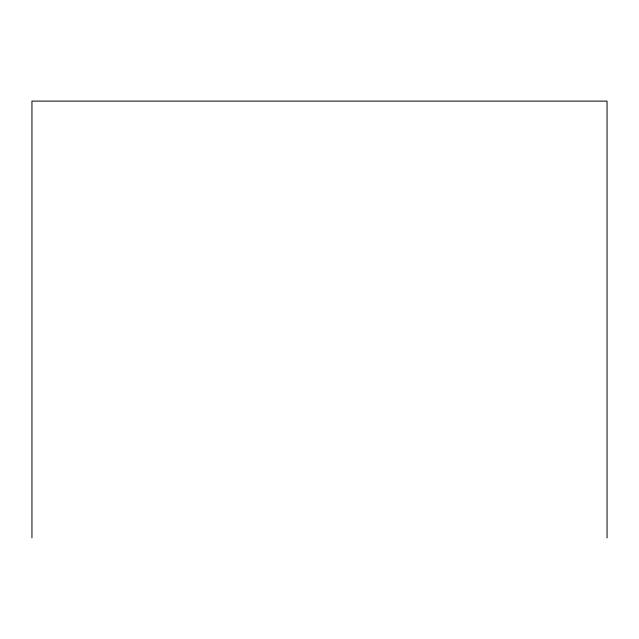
<?xml version="1.0" encoding="UTF-8"?>
<svg xmlns="http://www.w3.org/2000/svg" width="639" height="639" viewBox="0 0 639 639"><rect width="100%" height="100%" fill="white"/><g stroke="black" fill="none" stroke-linecap="round" stroke-linejoin="round"><path stroke-width="0.96" d="M607.05 537.886L607.05 101.114L31.95 101.114L31.95 537.886"/></g></svg>
